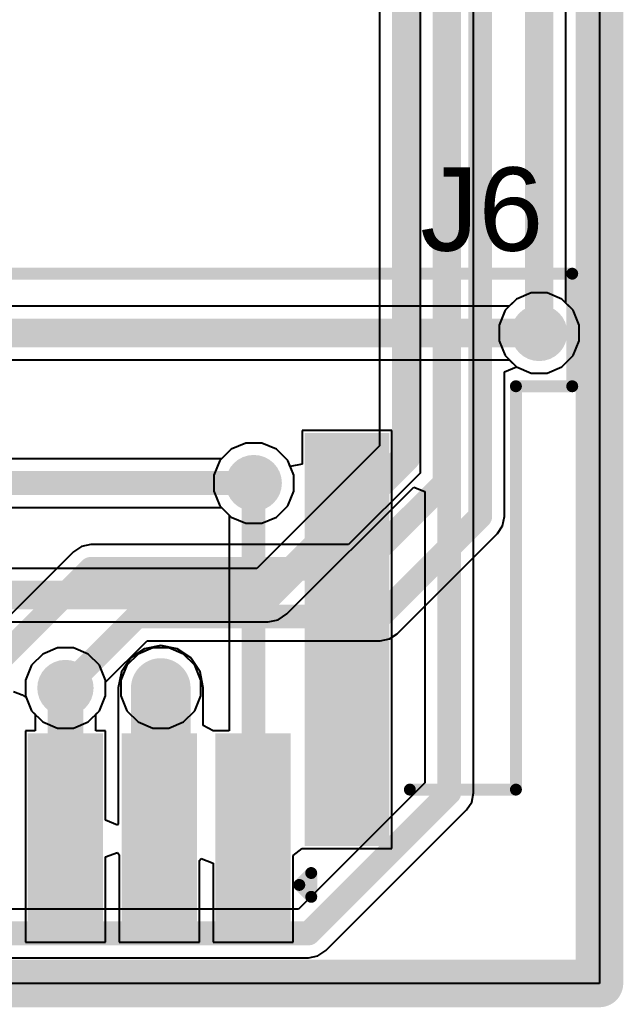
# Model space of a CAD drawing. Header units: inches. Extents: x -4.4 to 45.3, y -0.3 to 53.7.
# Drawn here: x 38.83 to 45.26, y -0.25 to 10.27 of the extents above; entities that cross this region are included whole.
import ezdxf

# ---------------------------------------------------------------- set-up
doc = ezdxf.new("R2010")
doc.units = ezdxf.units.IN
for name, color, linetype in [('Board Outline', 76, 'Continuous'), ('Bottom Layer', 5, 'Continuous'), ('Signal_1', 16, 'Continuous'), ('Signal_2', 76, 'Continuous'), ('Top Layer', 1, 'Continuous'), ('Top Overlay', 2, 'Continuous'), ('Top Paste', 8, 'Continuous'), ('Top Solder', 216, 'Continuous'), ('Via Holes', 16, 'Continuous')]:
    doc.layers.add(name, color=color, linetype=linetype)
doc.styles.add('Arial', font='', dxfattribs={"height": 0.2})
doc.styles.get('Arial').set_extended_font_data('Arial')

# ---------------------------------------------------------------- blocks, each defined once
blk = doc.blocks.new('SFW5R_1STE1LF_29')
at = {"layer": 'Top Layer'}
for points in [[(-2.30000048, 2.05000098), (-1.70000168, 2.05000098), (-1.70000168, 0.0499999), (-2.30000048, 0.0499999)], [(-1.29999994, 2.05000098), (-0.7000011399999999, 2.05000098), (-0.7000011399999999, 0.0499999), (-1.29999994, 0.0499999)], [(-0.2999994, 2.05000098), (0.2999994, 2.05000098), (0.2999994, 0.0499999), (-0.2999994, 0.0499999)], [(0.7000011399999999, 2.05000098), (1.29999994, 2.05000098), (1.29999994, 0.0499999), (0.7000011399999999, 0.0499999)], [(1.70000168, 2.05000098), (2.30000048, 2.05000098), (2.30000048, 0.0499999), (1.70000168, 0.0499999)], [(-3.34999965, 1.04999917), (-2.64999851, 1.04999917), (-2.64999851, -3.15000005), (-3.34999965, -3.15000005)], [(2.64999851, 1.04999917), (3.34999965, 1.04999917), (3.34999965, -3.15000005), (2.64999851, -3.15000005)]]:
    blk.add_hatch(color=1, dxfattribs=at).paths.add_polyline_path(points)
at = {"layer": 'Top Paste'}
for points in [[(-2.30000048, 2.05000098), (-1.70000168, 2.05000098), (-1.70000168, 0.0499999), (-2.30000048, 0.0499999)], [(-1.29999994, 2.05000098), (-0.7000011399999999, 2.05000098), (-0.7000011399999999, 0.0499999), (-1.29999994, 0.0499999)], [(-0.2999994, 2.05000098), (0.2999994, 2.05000098), (0.2999994, 0.0499999), (-0.2999994, 0.0499999)], [(0.7000011399999999, 2.05000098), (1.29999994, 2.05000098), (1.29999994, 0.0499999), (0.7000011399999999, 0.0499999)], [(1.70000168, 2.05000098), (2.30000048, 2.05000098), (2.30000048, 0.0499999), (1.70000168, 0.0499999)], [(-3.34999965, 1.04999917), (-2.64999851, 1.04999917), (-2.64999851, -3.15000005), (-3.34999965, -3.15000005)], [(2.64999851, 1.04999917), (3.34999965, 1.04999917), (3.34999965, -3.15000005), (2.64999851, -3.15000005)]]:
    blk.add_hatch(color=8, dxfattribs=at).paths.add_polyline_path(points)
at = {"layer": 'Top Solder'}
for points in [[(-2.40160048, 2.15160098), (-1.59840168, 2.15160098), (-1.59840168, -0.0516001), (-2.40160048, -0.0516001)], [(-1.40159994, 2.15160098), (-0.59840114, 2.15160098), (-0.59840114, -0.0516001), (-1.40159994, -0.0516001)], [(-0.4015993999999999, 2.15160098), (0.4015993999999999, 2.15160098), (0.4015993999999999, -0.0516001), (-0.4015993999999999, -0.0516001)], [(0.59840114, 2.15160098), (1.40159994, 2.15160098), (1.40159994, -0.0516001), (0.59840114, -0.0516001)], [(1.59840168, 2.15160098), (2.40160048, 2.15160098), (2.40160048, -0.0516001), (1.59840168, -0.0516001)], [(-3.45159965, 1.15159917), (-2.54839851, 1.15159917), (-2.54839851, -3.25160005), (-3.45159965, -3.25160005)], [(2.54839851, 1.15159917), (3.45159965, 1.15159917), (3.45159965, -3.25160005), (2.54839851, -3.25160005)]]:
    blk.add_hatch(color=216, dxfattribs=at).paths.add_polyline_path(points)
at = {"layer": 'Top Overlay'}
for points in [[(-2.49199908, 1.56619956, 0.127, 0.127, 0), (-2.61899908, 1.69319956, 0.127, 0.127, 0)], [(-2.61899908, 1.69319956, 0.127, 0.127, 0), (-2.61899908, 1.43919956, 0.127, 0.127, 0)], [(-2.49199908, 1.56619956, 0.127, 0.127, 0), (-2.61899908, 1.43919956, 0.127, 0.127, 0)], [(-4.800000559999999, 0.5499989, 0.127, 0.127, 0), (-4.800000559999999, -3.75000012, 0.127, 0.127, 0)], [(-3.67000028, 0.5499989, 0.127, 0.127, 0), (-4.800000559999999, 0.5499989, 0.127, 0.127, 0)], [(4.800000559999999, 0.5499989, 0.127, 0.127, 0), (3.67000028, 0.5499989, 0.127, 0.127, 0)], [(4.800000559999999, 0.5499989, 0.127, 0.127, 0), (4.800000559999999, -3.75000012, 0.127, 0.127, 0)], [(-4.800000559999999, -3.75000012, 0.127, 0.127, 0), (-5.39999936, -3.75000012, 0.127, 0.127, 0)], [(-5.39999936, -3.75000012, 0.127, 0.127, 0), (-5.39999936, -4.950000259999999, 0.127, 0.127, 0)], [(5.39999936, -3.75000012, 0.127, 0.127, 0), (4.800000559999999, -3.75000012, 0.127, 0.127, 0)], [(5.39999936, -3.75000012, 0.127, 0.127, 0), (5.39999936, -4.950000259999999, 0.127, 0.127, 0)], [(5.39999936, -4.950000259999999, 0.127, 0.127, 0), (-5.39999936, -4.950000259999999, 0.127, 0.127, 0)]]:
    blk.add_lwpolyline(points, format="xyseb", dxfattribs=at)
for points in [[(-2.65074908, 1.69319956, 0.0635, 0.0635, 1), (-2.58724908, 1.69319956, 0.0635, 0.0635, 1)], [(-2.65074908, 1.69319956, 0.0635, 0.0635, 1), (-2.58724908, 1.69319956, 0.0635, 0.0635, 1)], [(-2.52374908, 1.56619956, 0.0635, 0.0635, 1), (-2.46024908, 1.56619956, 0.0635, 0.0635, 1)], [(-2.52374908, 1.56619956, 0.0635, 0.0635, 1), (-2.46024908, 1.56619956, 0.0635, 0.0635, 1)], [(-2.65074908, 1.43919956, 0.0635, 0.0635, 1), (-2.58724908, 1.43919956, 0.0635, 0.0635, 1)], [(-2.65074908, 1.43919956, 0.0635, 0.0635, 1), (-2.58724908, 1.43919956, 0.0635, 0.0635, 1)], [(-4.83175056, 0.5499989, 0.0635, 0.0635, 1), (-4.768250559999999, 0.5499989, 0.0635, 0.0635, 1)], [(-4.83175056, 0.5499989, 0.0635, 0.0635, 1), (-4.768250559999999, 0.5499989, 0.0635, 0.0635, 1)], [(-3.70175028, 0.5499989, 0.0635, 0.0635, 1), (-3.63825028, 0.5499989, 0.0635, 0.0635, 1)], [(3.63825028, 0.5499989, 0.0635, 0.0635, 1), (3.70175028, 0.5499989, 0.0635, 0.0635, 1)], [(4.768250559999999, 0.5499989, 0.0635, 0.0635, 1), (4.83175056, 0.5499989, 0.0635, 0.0635, 1)], [(4.768250559999999, 0.5499989, 0.0635, 0.0635, 1), (4.83175056, 0.5499989, 0.0635, 0.0635, 1)], [(-5.43174936, -3.75000012, 0.0635, 0.0635, 1), (-5.368249359999999, -3.75000012, 0.0635, 0.0635, 1)], [(-5.43174936, -3.75000012, 0.0635, 0.0635, 1), (-5.368249359999999, -3.75000012, 0.0635, 0.0635, 1)], [(-4.83175056, -3.75000012, 0.0635, 0.0635, 1), (-4.768250559999999, -3.75000012, 0.0635, 0.0635, 1)], [(-4.83175056, -3.75000012, 0.0635, 0.0635, 1), (-4.768250559999999, -3.75000012, 0.0635, 0.0635, 1)], [(4.768250559999999, -3.75000012, 0.0635, 0.0635, 1), (4.83175056, -3.75000012, 0.0635, 0.0635, 1)], [(4.768250559999999, -3.75000012, 0.0635, 0.0635, 1), (4.83175056, -3.75000012, 0.0635, 0.0635, 1)], [(5.368249359999999, -3.75000012, 0.0635, 0.0635, 1), (5.43174936, -3.75000012, 0.0635, 0.0635, 1)], [(5.368249359999999, -3.75000012, 0.0635, 0.0635, 1), (5.43174936, -3.75000012, 0.0635, 0.0635, 1)], [(-5.43174936, -4.950000259999999, 0.0635, 0.0635, 1), (-5.368249359999999, -4.950000259999999, 0.0635, 0.0635, 1)], [(-5.43174936, -4.950000259999999, 0.0635, 0.0635, 1), (-5.368249359999999, -4.950000259999999, 0.0635, 0.0635, 1)], [(5.368249359999999, -4.950000259999999, 0.0635, 0.0635, 1), (5.43174936, -4.950000259999999, 0.0635, 0.0635, 1)], [(5.368249359999999, -4.950000259999999, 0.0635, 0.0635, 1), (5.43174936, -4.950000259999999, 0.0635, 0.0635, 1)]]:
    blk.add_lwpolyline(points, format="xyseb", close=True, dxfattribs=at)

msp = doc.modelspace()

# ---------------------------------------------------------------- hatches: boundary and pattern name
at = {"layer": 'Bottom Layer'}
h = msp.add_hatch(color=5, dxfattribs=at)
edge = h.paths.add_edge_path()
edge.add_arc((44.36721124, 6.9342), 0.2999994, 0, 360)
h = msp.add_hatch(color=5, dxfattribs=at)
edge = h.paths.add_edge_path()
edge.add_arc((41.32581524, 5.334), 0.2999994, 0, 360)
h = msp.add_hatch(color=5, dxfattribs=at)
edge = h.paths.add_edge_path()
edge.add_arc((39.31921524, 3.1496), 0.2999994, 0, 360)
h = msp.add_hatch(color=5, dxfattribs=at)
edge = h.paths.add_edge_path()
edge.add_arc((40.33521524, 3.1496), 0.2999994, 0, 360)
at = {"layer": 'Signal_1'}
h = msp.add_hatch(color=16, dxfattribs=at)
edge = h.paths.add_edge_path()
edge.add_arc((44.36721124, 6.9342), 0.2999994, 0, 360)
h = msp.add_hatch(color=16, dxfattribs=at)
edge = h.paths.add_edge_path()
edge.add_arc((41.32581524, 5.334), 0.2999994, 0, 360)
h = msp.add_hatch(color=16, dxfattribs=at)
edge = h.paths.add_edge_path()
edge.add_arc((39.31921524, 3.1496), 0.2999994, 0, 360)
h = msp.add_hatch(color=16, dxfattribs=at)
edge = h.paths.add_edge_path()
edge.add_arc((40.33521524, 3.1496), 0.2999994, 0, 360)
at = {"layer": 'Signal_2'}
h = msp.add_hatch(color=76, dxfattribs=at)
edge = h.paths.add_edge_path()
edge.add_arc((44.36721124, 6.9342), 0.2999994, 0, 360)
h = msp.add_hatch(color=76, dxfattribs=at)
edge = h.paths.add_edge_path()
edge.add_arc((41.32581524, 5.334), 0.2999994, 0, 360)
h = msp.add_hatch(color=76, dxfattribs=at)
edge = h.paths.add_edge_path()
edge.add_arc((39.31921524, 3.1496), 0.2999994, 0, 360)
h = msp.add_hatch(color=76, dxfattribs=at)
edge = h.paths.add_edge_path()
edge.add_arc((40.33521524, 3.1496), 0.2999994, 0, 360)
at = {"layer": 'Top Layer'}
h = msp.add_hatch(color=1, dxfattribs=at)
edge = h.paths.add_edge_path()
edge.add_arc((44.36721124, 6.9342), 0.2999994, 0, 360)
h = msp.add_hatch(color=1, dxfattribs=at)
edge = h.paths.add_edge_path()
edge.add_arc((41.32581524, 5.334), 0.2999994, 0, 360)
h = msp.add_hatch(color=1, dxfattribs=at)
edge = h.paths.add_edge_path()
edge.add_arc((39.31921524, 3.1496), 0.2999994, 0, 360)
h = msp.add_hatch(color=1, dxfattribs=at)
edge = h.paths.add_edge_path()
edge.add_arc((40.33521524, 3.1496), 0.2999994, 0, 360)
at = {"layer": 'Via Holes'}
h = msp.add_hatch(color=7, dxfattribs=at)
edge = h.paths.add_edge_path()
edge.add_arc((44.36721124, 6.9342), 0.1499997, 0, 360)
h = msp.add_hatch(color=7, dxfattribs=at)
edge = h.paths.add_edge_path()
edge.add_arc((41.32581524, 5.334), 0.1499997, 0, 360)
h = msp.add_hatch(color=7, dxfattribs=at)
edge = h.paths.add_edge_path()
edge.add_arc((39.31921524, 3.1496), 0.1499997, 0, 360)
h = msp.add_hatch(color=7, dxfattribs=at)
edge = h.paths.add_edge_path()
edge.add_arc((40.33521524, 3.1496), 0.1499997, 0, 360)

# ---------------------------------------------------------------- linework, layer by layer
at = {"layer": 'Board Outline'}
for points in [[(45.0088, 49.93640508, 0.508, 0.508, 0), (45.00881777999999, 0, 0.508, 0.508, 0)], [(0, 0, 0.508, 0.508, 0), (45.00881777999999, 0, 0.508, 0.508, 0)]]:
    msp.add_lwpolyline(points, format="xyseb", dxfattribs=at)
msp.add_lwpolyline([(44.88181778, 0, 0.254, 0.254, 1), (45.13581778, 0, 0.254, 0.254, 1)], format="xyseb", close=True, dxfattribs=at)
msp.add_lwpolyline([(44.88181778, 0, 0.254, 0.254, 1), (45.13581778, 0, 0.254, 0.254, 1)], format="xyseb", close=True, dxfattribs=at)
at = {"layer": 'Bottom Layer'}
for p, q in [((45.0088, 40.34251774), (45.00881524, 0)), ((44.1253372, 7.29619064), (44.00522059999999, 7.17607404)), ((44.28227618, 7.361199399999999), (44.1253372, 7.29619064)), ((44.4521463, 7.361199399999999), (44.28227618, 7.361199399999999)), ((44.60908528, 7.29619064), (44.4521463, 7.361199399999999)), ((44.72920188, 7.17607404), (44.60908528, 7.29619064)), ((44.00522059999999, 7.17607404), (43.94021184, 7.019135059999999)), ((44.79421064, 7.019135059999999), (44.72920188, 7.17607404)), ((43.94021184, 7.019135059999999), (43.94021184, 6.84926494)), ((44.79421064, 6.84926494), (44.79421064, 7.019135059999999)), ((43.94021184, 6.84926494), (44.00522059999999, 6.692325959999999)), ((44.72920188, 6.692325959999999), (44.79421064, 6.84926494)), ((44.00522059999999, 6.692325959999999), (44.1253372, 6.57220936)), ((44.60908528, 6.57220936), (44.72920188, 6.692325959999999)), ((44.1253372, 6.57220936), (44.28227618, 6.5072006)), ((44.4521463, 6.5072006), (44.60908528, 6.57220936)), ((44.28227618, 6.5072006), (44.4521463, 6.5072006)), ((41.0839412, 5.69599064), (40.9638246, 5.57587404)), ((41.24088018, 5.7609994), (41.0839412, 5.69599064)), ((41.4107503, 5.7609994), (41.24088018, 5.7609994)), ((41.56768928, 5.69599064), (41.4107503, 5.7609994)), ((41.68780588, 5.57587404), (41.56768928, 5.69599064)), ((40.9638246, 5.57587404), (40.89881584, 5.41893506)), ((41.75281464, 5.41893506), (41.68780588, 5.57587404)), ((40.89881584, 5.41893506), (40.89881584, 5.24906494)), ((41.75281464, 5.24906494), (41.75281464, 5.41893506)), ((40.89881584, 5.24906494), (40.9638246, 5.09212596)), ((41.68780588, 5.09212596), (41.75281464, 5.24906494)), ((40.9638246, 5.09212596), (41.0839412, 4.972009359999999)), ((41.56768928, 4.972009359999999), (41.68780588, 5.09212596)), ((41.0839412, 4.972009359999999), (41.24088018, 4.9070006)), ((41.4107503, 4.9070006), (41.56768928, 4.972009359999999)), ((41.24088018, 4.9070006), (41.4107503, 4.9070006)), ((39.0773412, 3.51159064), (38.9572246, 3.391474039999999)), ((39.23428018, 3.5765994), (39.0773412, 3.51159064)), ((39.4041503, 3.5765994), (39.23428018, 3.5765994)), ((39.56108928, 3.51159064), (39.4041503, 3.5765994)), ((39.68120588, 3.391474039999999), (39.56108928, 3.51159064)), ((40.0933412, 3.51159064), (39.9732246, 3.391474039999999)), ((40.25028018, 3.5765994), (40.0933412, 3.51159064)), ((40.4201503, 3.5765994), (40.25028018, 3.5765994)), ((40.57708928, 3.51159064), (40.4201503, 3.5765994)), ((40.69720588, 3.391474039999999), (40.57708928, 3.51159064)), ((38.9572246, 3.391474039999999), (38.89221584, 3.23453506)), ((39.74621464, 3.23453506), (39.68120588, 3.391474039999999)), ((39.9732246, 3.391474039999999), (39.90821584, 3.23453506)), ((40.76221464, 3.23453506), (40.69720588, 3.391474039999999)), ((38.89221584, 3.23453506), (38.89221584, 3.06466494)), ((39.74621464, 3.06466494), (39.74621464, 3.23453506)), ((39.90821584, 3.23453506), (39.90821584, 3.06466494)), ((40.76221464, 3.06466494), (40.76221464, 3.23453506)), ((38.89221584, 3.06466494), (38.9572246, 2.90772596)), ((39.68120588, 2.90772596), (39.74621464, 3.06466494)), ((39.90821584, 3.06466494), (39.9732246, 2.90772596)), ((40.69720588, 2.90772596), (40.76221464, 3.06466494)), ((38.9572246, 2.90772596), (39.0773412, 2.78760936)), ((39.56108928, 2.78760936), (39.68120588, 2.90772596)), ((39.9732246, 2.90772596), (40.0933412, 2.78760936)), ((40.57708928, 2.78760936), (40.69720588, 2.90772596)), ((39.0773412, 2.78760936), (39.23428018, 2.7226006)), ((39.4041503, 2.7226006), (39.56108928, 2.78760936)), ((40.0933412, 2.78760936), (40.25028018, 2.7226006)), ((40.4201503, 2.7226006), (40.57708928, 2.78760936)), ((39.23428018, 2.7226006), (39.4041503, 2.7226006)), ((40.25028018, 2.7226006), (40.4201503, 2.7226006)), ((45.00881524, 0), (2.54e-06, 0))]:
    msp.add_line(p, q, dxfattribs=at)
at = {"layer": 'Signal_1'}
for p, q in [((45.00880254, 37.45443868), (45.00881524, 0)), ((43.66757586, 2.032), (43.66757586, 24.30173194)), ((42.6665263, 23.6442885), (42.6665263, 5.73139824)), ((44.1253372, 7.29619064), (44.00522059999999, 7.17607404)), ((44.28227618, 7.361199399999999), (44.1253372, 7.29619064)), ((44.4521463, 7.361199399999999), (44.28227618, 7.361199399999999)), ((44.60908528, 7.29619064), (44.4521463, 7.361199399999999)), ((44.72920188, 7.17607404), (44.60908528, 7.29619064)), ((44.00522059999999, 7.17607404), (43.94021184, 7.019135059999999)), ((44.79421064, 7.019135059999999), (44.72920188, 7.17607404)), ((43.94021184, 7.019135059999999), (43.94021184, 6.84926494)), ((44.79421064, 6.84926494), (44.79421064, 7.019135059999999)), ((43.94021184, 6.84926494), (44.00522059999999, 6.692325959999999)), ((44.72920188, 6.692325959999999), (44.79421064, 6.84926494)), ((44.00522059999999, 6.692325959999999), (44.1253372, 6.57220936)), ((44.60908528, 6.57220936), (44.72920188, 6.692325959999999)), ((44.1253372, 6.57220936), (44.28227618, 6.5072006)), ((44.4521463, 6.5072006), (44.60908528, 6.57220936)), ((44.28227618, 6.5072006), (44.4521463, 6.5072006)), ((41.0839412, 5.69599064), (40.9638246, 5.57587404)), ((41.24088018, 5.7609994), (41.0839412, 5.69599064)), ((41.4107503, 5.7609994), (41.24088018, 5.7609994)), ((42.6665263, 5.73139824), (41.36019922, 4.4250737)), ((41.56768928, 5.69599064), (41.4107503, 5.7609994)), ((41.68780588, 5.57587404), (41.56768928, 5.69599064)), ((40.9638246, 5.57587404), (40.89881584, 5.41893506)), ((41.75281464, 5.41893506), (41.68780588, 5.57587404)), ((40.89881584, 5.41893506), (40.89881584, 5.24906494)), ((41.75281464, 5.24906494), (41.75281464, 5.41893506)), ((41.67963724, 3.938762759999999), (43.03229138, 5.291419439999999)), ((43.03229138, 5.291419439999999), (43.14962414, 5.24281654)), ((40.89881584, 5.24906494), (40.9638246, 5.09212596)), ((41.68780588, 5.09212596), (41.75281464, 5.24906494)), ((43.14962414, 5.24281654), (43.14962414, 2.13927182)), ((40.9638246, 5.09212596), (41.0839412, 4.972009359999999)), ((41.56768928, 4.972009359999999), (41.68780588, 5.09212596)), ((41.0839412, 4.972009359999999), (41.24088018, 4.9070006)), ((41.4107503, 4.9070006), (41.56768928, 4.972009359999999)), ((41.24088018, 4.9070006), (41.4107503, 4.9070006)), ((41.36019922, 4.4250737), (27.9650063, 4.4250737)), ((41.5872168, 3.87701028), (41.67963724, 3.938762759999999)), ((28.08299438, 3.855326299999999), (41.47818729999999, 3.855326299999999)), ((41.47818729999999, 3.855326299999999), (41.4782, 3.85532376)), ((41.4782, 3.85532376), (41.5872168, 3.87701028)), ((39.0773412, 3.51159064), (38.9572246, 3.391474039999999)), ((39.23428018, 3.5765994), (39.0773412, 3.51159064)), ((39.4041503, 3.5765994), (39.23428018, 3.5765994)), ((39.56108928, 3.51159064), (39.4041503, 3.5765994)), ((39.68120588, 3.391474039999999), (39.56108928, 3.51159064)), ((38.9572246, 3.391474039999999), (38.89221584, 3.23453506)), ((39.74621464, 3.23453506), (39.68120588, 3.391474039999999)), ((38.89221584, 3.23453506), (38.89221584, 3.06466494)), ((39.74621464, 3.06466494), (39.74621464, 3.23453506)), ((38.89221584, 3.06466494), (38.9572246, 2.90772596)), ((39.68120588, 2.90772596), (39.74621464, 3.06466494)), ((38.9572246, 2.90772596), (39.0773412, 2.78760936)), ((39.56108928, 2.78760936), (39.68120588, 2.90772596)), ((39.0773412, 2.78760936), (39.23428018, 2.7226006)), ((39.4041503, 2.7226006), (39.56108928, 2.78760936)), ((39.23428018, 2.7226006), (39.4041503, 2.7226006)), ((43.14962414, 2.13927182), (41.80272818, 0.7923758599999999)), ((43.64786291999999, 1.93289428), (43.66757586, 2.032)), ((43.59172384, 1.84887616), (43.64786291999999, 1.93289428)), ((42.09312384, 0.3502761599999999), (43.59172384, 1.84887616)), ((41.80272818, 0.7923758599999999), (33.95439996, 0.7923758599999999)), ((42.00910572, 0.29413708), (42.09312384, 0.3502761599999999)), ((5.5118, 0.27442414), (41.91, 0.27442414)), ((41.91, 0.27442414), (42.00910572, 0.29413708)), ((45.00881524, 0), (2.54e-06, 0))]:
    msp.add_line(p, q, dxfattribs=at)
for points in [[(43.4086, 2.032, 0.254, 0.254, 0), (43.4086, 24.30173194, 0.254, 0.254, 0)], [(42.9514, 5.6134, 0.3048, 0.3048, 0), (42.9514, 23.76228674, 0.3048, 0.3048, 0)], [(41.4782, 4.1402, 0.3048, 0.3048, 0), (42.9514, 5.6134, 0.3048, 0.3048, 0)], [(27.9649936, 4.1402, 0.3048, 0.3048, 0), (41.4782, 4.1402, 0.3048, 0.3048, 0)], [(41.91, 0.5334, 0.254, 0.254, 0), (43.4086, 2.032, 0.254, 0.254, 0)], [(5.5118, 0.5334, 0.254, 0.254, 0), (41.91, 0.5334, 0.254, 0.254, 0)]]:
    msp.add_lwpolyline(points, format="xyseb", dxfattribs=at)
for points in [[(42.8752, 5.6134, 0.1524, 0.1524, 1), (43.0276, 5.6134, 0.1524, 0.1524, 1)], [(42.8752, 5.6134, 0.1524, 0.1524, 1), (43.0276, 5.6134, 0.1524, 0.1524, 1)], [(41.40199999999999, 4.1402, 0.1524, 0.1524, 1), (41.55439999999999, 4.1402, 0.1524, 0.1524, 1)], [(41.40199999999999, 4.1402, 0.1524, 0.1524, 1), (41.55439999999999, 4.1402, 0.1524, 0.1524, 1)], [(43.3451, 2.032, 0.127, 0.127, 1), (43.4721, 2.032, 0.127, 0.127, 1)], [(43.3451, 2.032, 0.127, 0.127, 1), (43.4721, 2.032, 0.127, 0.127, 1)], [(41.8465, 0.5334, 0.127, 0.127, 1), (41.9735, 0.5334, 0.127, 0.127, 1)], [(41.8465, 0.5334, 0.127, 0.127, 1), (41.9735, 0.5334, 0.127, 0.127, 1)]]:
    msp.add_lwpolyline(points, format="xyseb", close=True, dxfattribs=at)
at = {"layer": 'Signal_2'}
for p, q in [((43.09883937999999, 26.3275572), (43.09883937999999, 5.44127182)), ((44.65208493999999, 7.253190979999999), (44.65208493999999, 26.3275572)), ((45.00880507999999, 26.3275572), (45.00881524, 0)), ((44.72920188, 7.17607404), (44.65208493999999, 7.253190979999999)), ((44.79421064, 7.019135059999999), (44.72920188, 7.17607404)), ((44.79421064, 6.84926494), (44.79421064, 7.019135059999999)), ((44.72920188, 6.692325959999999), (44.79421064, 6.84926494)), ((44.60908528, 6.57220936), (44.72920188, 6.692325959999999)), ((43.99777586, 6.52016476), (44.12477585999999, 6.5727707)), ((44.12477585999999, 6.5727707), (44.1253372, 6.57220936)), ((44.1253372, 6.57220936), (44.28227618, 6.5072006)), ((44.4521463, 6.5072006), (44.60908528, 6.57220936)), ((43.99777586, 4.978384759999999), (43.99777586, 6.52016476)), ((44.28227618, 6.5072006), (44.4521463, 6.5072006)), ((41.0839412, 5.69599064), (40.98092642, 5.592975859999999)), ((41.24088018, 5.7609994), (41.0839412, 5.69599064)), ((41.4107503, 5.7609994), (41.24088018, 5.7609994)), ((41.56768928, 5.69599064), (41.4107503, 5.7609994)), ((41.68780588, 5.57587404), (41.56768928, 5.69599064)), ((40.98092642, 5.592975859999999), (30.46027182, 5.592975859999999)), ((41.75281464, 5.41893506), (41.68780588, 5.57587404)), ((41.75281464, 5.24906494), (41.75281464, 5.41893506)), ((43.09883937999999, 5.44127182), (42.33614341999999, 4.67857586)), ((41.68780588, 5.09212596), (41.75281464, 5.24906494)), ((30.353, 5.07502414), (40.98092642, 5.07502414)), ((40.98092642, 5.07502414), (41.0839412, 4.972009359999999)), ((41.56768928, 4.972009359999999), (41.68780588, 5.09212596)), ((41.0839412, 4.972009359999999), (41.24088018, 4.9070006)), ((41.4107503, 4.9070006), (41.56768928, 4.972009359999999)), ((43.97806292, 4.87927904), (43.99777586, 4.978384759999999)), ((41.24088018, 4.9070006), (41.4107503, 4.9070006)), ((43.92192384, 4.79526092), (43.97806292, 4.87927904)), ((42.85513908, 3.72847616), (43.92192384, 4.79526092)), ((39.49061952, 4.65886292), (39.4066014, 4.602723839999999)), ((39.58972524, 4.67857586), (39.49061952, 4.65886292)), ((42.33614341999999, 4.67857586), (39.58972524, 4.67857586)), ((39.4066014, 4.602723839999999), (38.38047696, 3.5765994)), ((42.77112096, 3.67233708), (42.85513908, 3.72847616)), ((39.74621464, 3.21035172), (40.18848706, 3.652624139999999)), ((40.18848706, 3.652624139999999), (42.67201524, 3.652624139999999)), ((42.67201524, 3.652624139999999), (42.77112096, 3.67233708)), ((39.74621464, 3.06466494), (39.74621464, 3.21035172)), ((38.76521584, 3.11139078), (38.8586853, 3.07699918)), ((38.8586853, 3.07699918), (38.89908146, 3.04809398)), ((39.68120588, 2.90772596), (39.74621464, 3.06466494)), ((38.89908146, 3.04809398), (38.9572246, 2.90772596)), ((38.9572246, 2.90772596), (39.0773412, 2.78760936)), ((39.56108928, 2.78760936), (39.68120588, 2.90772596)), ((39.0773412, 2.78760936), (39.23428018, 2.7226006)), ((39.4041503, 2.7226006), (39.56108928, 2.78760936)), ((39.23428018, 2.7226006), (39.4041503, 2.7226006)), ((45.00881524, 0), (2.54e-06, 0))]:
    msp.add_line(p, q, dxfattribs=at)
for points in [[(43.7388, 4.978384759999999, 0.254, 0.254, 0), (43.7388, 34.41850876, 0.254, 0.254, 0)], [(43.35781523999999, 5.334, 0.254, 0.254, 0), (43.35781523999999, 32.43579999999999, 0.254, 0.254, 0)], [(44.36721124, 6.9342, 0.3048, 0.3048, 0), (44.36721124, 27.6864191, 0.3048, 0.3048, 0)], [(30.353, 5.334, 0.254, 0.254, 0), (41.32581524, 5.334, 0.254, 0.254, 0)], [(42.44341523999999, 4.419599999999999, 0.254, 0.254, 0), (43.35781523999999, 5.334, 0.254, 0.254, 0)], [(42.67201524, 3.9116, 0.254, 0.254, 0), (43.7388, 4.978384759999999, 0.254, 0.254, 0)], [(38.31972524, 3.1496, 0.254, 0.254, 0), (39.58972524, 4.419599999999999, 0.254, 0.254, 0)], [(39.58972524, 4.419599999999999, 0.254, 0.254, 0), (42.44341523999999, 4.419599999999999, 0.254, 0.254, 0)], [(39.31921524, 3.1496, 0.254, 0.254, 0), (40.08121524, 3.9116, 0.254, 0.254, 0)], [(40.08121524, 3.9116, 0.254, 0.254, 0), (42.67201524, 3.9116, 0.254, 0.254, 0)]]:
    msp.add_lwpolyline(points, format="xyseb", dxfattribs=at)
for points in [[(44.29101124, 6.9342, 0.1524, 0.1524, 1), (44.44341124, 6.9342, 0.1524, 0.1524, 1)], [(41.26231524, 5.334, 0.127, 0.127, 1), (41.38931524, 5.334, 0.127, 0.127, 1)], [(43.29431524, 5.334, 0.127, 0.127, 1), (43.42131524, 5.334, 0.127, 0.127, 1)], [(43.29431524, 5.334, 0.127, 0.127, 1), (43.42131524, 5.334, 0.127, 0.127, 1)], [(43.6753, 4.978384759999999, 0.127, 0.127, 1), (43.8023, 4.978384759999999, 0.127, 0.127, 1)], [(43.6753, 4.978384759999999, 0.127, 0.127, 1), (43.8023, 4.978384759999999, 0.127, 0.127, 1)], [(39.52622524, 4.419599999999999, 0.127, 0.127, 1), (39.65322524, 4.419599999999999, 0.127, 0.127, 1)], [(39.52622524, 4.419599999999999, 0.127, 0.127, 1), (39.65322524, 4.419599999999999, 0.127, 0.127, 1)], [(42.37991524, 4.419599999999999, 0.127, 0.127, 1), (42.50691524, 4.419599999999999, 0.127, 0.127, 1)], [(42.37991524, 4.419599999999999, 0.127, 0.127, 1), (42.50691524, 4.419599999999999, 0.127, 0.127, 1)], [(40.01771524, 3.9116, 0.127, 0.127, 1), (40.14471524, 3.9116, 0.127, 0.127, 1)], [(40.01771524, 3.9116, 0.127, 0.127, 1), (40.14471524, 3.9116, 0.127, 0.127, 1)], [(42.60851524, 3.9116, 0.127, 0.127, 1), (42.73551524, 3.9116, 0.127, 0.127, 1)], [(42.60851524, 3.9116, 0.127, 0.127, 1), (42.73551524, 3.9116, 0.127, 0.127, 1)], [(39.25571524, 3.1496, 0.127, 0.127, 1), (39.38271524, 3.1496, 0.127, 0.127, 1)]]:
    msp.add_lwpolyline(points, format="xyseb", close=True, dxfattribs=at)
at = {"layer": 'Top Layer'}
for p, q in [((45.0088, 40.34251774), (45.00881524, 0)), ((44.1253372, 7.29619064), (44.04822026, 7.2190737)), ((44.28227618, 7.361199399999999), (44.1253372, 7.29619064)), ((44.4521463, 7.361199399999999), (44.28227618, 7.361199399999999)), ((44.60908528, 7.29619064), (44.4521463, 7.361199399999999)), ((44.72920188, 7.17607404), (44.60908528, 7.29619064)), ((44.04822026, 7.2190737), (38.55255941999999, 7.2190737)), ((44.79421064, 7.019135059999999), (44.72920188, 7.17607404)), ((44.79421064, 6.84926494), (44.79421064, 7.019135059999999)), ((44.72920188, 6.692325959999999), (44.79421064, 6.84926494)), ((6.95059824, 6.649326299999999), (44.04822026, 6.649326299999999)), ((44.04822026, 6.649326299999999), (44.1253372, 6.57220936)), ((44.60908528, 6.57220936), (44.72920188, 6.692325959999999)), ((44.1253372, 6.57220936), (44.28227618, 6.5072006)), ((44.4521463, 6.5072006), (44.60908528, 6.57220936)), ((44.28227618, 6.5072006), (44.4521463, 6.5072006)), ((42.796206, 5.89319878), (41.8422074, 5.89319878)), ((41.8422074, 5.89319878), (41.8422074, 5.53498766)), ((42.796206, 1.4392021), (42.796206, 5.89319878)), ((41.0839412, 5.69599064), (40.9638246, 5.57587404)), ((41.24088018, 5.7609994), (41.0839412, 5.69599064)), ((41.4107503, 5.7609994), (41.24088018, 5.7609994)), ((41.56768928, 5.69599064), (41.4107503, 5.7609994)), ((41.68780588, 5.57587404), (41.56768928, 5.69599064)), ((40.9638246, 5.57587404), (40.89881584, 5.41893506)), ((41.7152074, 5.50972482), (41.68780588, 5.57587404)), ((41.8422074, 5.53498766), (41.7152074, 5.50972482)), ((40.89881584, 5.41893506), (40.89881584, 5.24906494)), ((40.89881584, 5.24906494), (40.9638246, 5.09212596)), ((40.9638246, 5.09212596), (41.06366184, 4.992288719999999)), ((41.06366184, 4.992288719999999), (41.06366184, 2.6932001)), ((40.33521524, 3.60280712), (40.1617815, 3.568308839999999)), ((40.50864898, 3.568308839999999), (40.33521524, 3.60280712)), ((39.0773412, 3.51159064), (38.9572246, 3.391474039999999)), ((39.23428018, 3.5765994), (39.0773412, 3.51159064)), ((39.4041503, 3.5765994), (39.23428018, 3.5765994)), ((39.56108928, 3.51159064), (39.4041503, 3.5765994)), ((39.68120588, 3.391474039999999), (39.56108928, 3.51159064)), ((40.1617815, 3.568308839999999), (40.01474852, 3.47006672)), ((40.65568196, 3.47006672), (40.50864898, 3.568308839999999)), ((38.9572246, 3.391474039999999), (38.89221584, 3.23453506)), ((39.74621464, 3.23453506), (39.68120588, 3.391474039999999)), ((40.01474852, 3.47006672), (39.9165064, 3.32303374)), ((40.75392408, 3.32303374), (40.65568196, 3.47006672)), ((39.9165064, 3.32303374), (39.88200812, 3.1496)), ((40.78842236, 3.1496), (40.75392408, 3.32303374)), ((38.89221584, 3.23453506), (38.89221584, 3.06466494)), ((39.74621464, 3.06466494), (39.74621464, 3.23453506)), ((38.89221584, 3.06466494), (38.9572246, 2.90772596)), ((39.68120588, 2.90772596), (39.74621464, 3.06466494)), ((39.88200812, 3.1496), (39.88200812, 1.6977614)), ((40.78842236, 2.74924266), (40.78842236, 3.1496)), ((38.9572246, 2.90772596), (38.99549224, 2.86945832)), ((38.99549224, 2.86945832), (38.99549224, 2.6932001)), ((39.64293316, 2.86945324), (39.68120588, 2.90772596)), ((39.64293316, 2.6932001), (39.64293316, 2.86945324)), ((40.8922093, 2.69320264), (40.78842236, 2.74924266)), ((38.99549224, 2.6932001), (38.89220822, 2.6932001)), ((38.89220822, 2.6932001), (38.89220822, 0.4391990199999999)), ((39.74620701999999, 2.6932001), (39.64293316, 2.6932001)), ((39.74620701999999, 1.74013368), (39.74620701999999, 2.6932001)), ((40.9154249, 2.6932001), (40.8922093, 2.69320264)), ((41.06366184, 2.6932001), (40.9154249, 2.6932001)), ((39.87320702, 1.68868344), (39.74620701999999, 1.74013368)), ((39.88200812, 1.6977614), (39.87320702, 1.68868344)), ((39.74620701999999, 1.35126476), (39.87320702, 1.39492736)), ((39.87320702, 1.39492736), (39.89220876, 1.3705586)), ((39.89220876, 1.3705586), (39.89220876, 0.4391990199999999)), ((41.7462081, 1.36435846), (41.8422074, 1.43919956)), ((41.8422074, 1.43919956), (41.87321064, 1.4392021)), ((41.87321064, 1.4392021), (42.796206, 1.4392021)), ((39.74620701999999, 0.4391990199999999), (39.74620701999999, 1.35126476)), ((40.74620756, 1.3091541), (40.7652093, 1.33050026)), ((40.74620756, 0.4391990199999999), (40.74620756, 1.3091541)), ((40.7652093, 1.33050026), (40.8922093, 1.28215898)), ((40.8922093, 1.28215898), (40.8922093, 0.4391990199999999)), ((41.7462081, 0.4391990199999999), (41.7462081, 1.36435846)), ((38.89220822, 0.4391990199999999), (39.74620701999999, 0.4391990199999999)), ((39.89220876, 0.4391990199999999), (40.74620756, 0.4391990199999999)), ((40.8922093, 0.4391990199999999), (41.7462081, 0.4391990199999999)), ((45.00881524, 0), (2.54e-06, 0))]:
    msp.add_line(p, q, dxfattribs=at)
for points in [[(6.8326, 6.9342, 0.3048, 0.3048, 0), (44.36721124, 6.9342, 0.3048, 0.3048, 0)], [(41.32263769999999, 5.330822459999999, 0.254, 0.254, 0), (41.32581524, 5.334, 0.254, 0.254, 0)], [(41.32263769999999, 1.53540714, 0.254, 0.254, 0), (41.32263769999999, 5.330822459999999, 0.254, 0.254, 0)], [(40.33521524, 1.54874468, 0.635, 0.635, 0), (40.33521524, 3.1496, 0.635, 0.635, 0)], [(39.31921269999999, 3.1496, 0.3809999999999999, 0.3809999999999999, 0), (39.31921269999999, 3.17499746, 0.3809999999999999, 0.3809999999999999, 0)], [(39.31921269999999, 1.53223214, 0.3809999999999999, 0.3809999999999999, 0), (39.31921269999999, 3.1496, 0.3809999999999999, 0.3809999999999999, 0)], [(39.31921269999999, 3.17499746, 0.254, 0.254, 0), (39.31921524, 3.175, 0.254, 0.254, 0)], [(40.31870016, 1.5322296, 0.635, 0.635, 0), (40.33521524, 1.54874468, 0.635, 0.635, 0)], [(39.31921016, 1.5322296, 0.254, 0.254, 0), (39.31921269999999, 1.53223214, 0.254, 0.254, 0)], [(41.31946016, 1.5322296, 0.254, 0.254, 0), (41.32263769999999, 1.53540714, 0.254, 0.254, 0)]]:
    msp.add_lwpolyline(points, format="xyseb", dxfattribs=at)
for points in [[(44.29101124, 6.9342, 0.1524, 0.1524, 1), (44.44341124, 6.9342, 0.1524, 0.1524, 1)], [(41.2591377, 5.330822459999999, 0.127, 0.127, 1), (41.3861377, 5.330822459999999, 0.127, 0.127, 1)], [(41.2591377, 5.330822459999999, 0.127, 0.127, 1), (41.3861377, 5.330822459999999, 0.127, 0.127, 1)], [(41.26231524, 5.334, 0.127, 0.127, 1), (41.38931524, 5.334, 0.127, 0.127, 1)], [(40.17646523999999, 3.1496, 0.3175, 0.3175, 1), (40.49396524, 3.1496, 0.3175, 0.3175, 1)], [(39.22396269999999, 3.17499746, 0.1905, 0.1905, 1), (39.4144627, 3.17499746, 0.1905, 0.1905, 1)], [(39.22396269999999, 3.1496, 0.1905, 0.1905, 1), (39.4144627, 3.1496, 0.1905, 0.1905, 1)], [(39.22396269999999, 3.1496, 0.1905, 0.1905, 1), (39.4144627, 3.1496, 0.1905, 0.1905, 1)], [(39.2557127, 3.17499746, 0.127, 0.127, 1), (39.3827127, 3.17499746, 0.127, 0.127, 1)], [(39.25571524, 3.175, 0.127, 0.127, 1), (39.38271524, 3.175, 0.127, 0.127, 1)], [(40.15995015999999, 1.5322296, 0.3175, 0.3175, 1), (40.47745016, 1.5322296, 0.3175, 0.3175, 1)], [(40.17646523999999, 1.54874468, 0.3175, 0.3175, 1), (40.49396524, 1.54874468, 0.3175, 0.3175, 1)], [(40.17646523999999, 1.54874468, 0.3175, 0.3175, 1), (40.49396524, 1.54874468, 0.3175, 0.3175, 1)], [(39.22396269999999, 1.53223214, 0.1905, 0.1905, 1), (39.4144627, 1.53223214, 0.1905, 0.1905, 1)], [(39.25571016, 1.5322296, 0.127, 0.127, 1), (39.38271015999999, 1.5322296, 0.127, 0.127, 1)], [(39.2557127, 1.53223214, 0.127, 0.127, 1), (39.3827127, 1.53223214, 0.127, 0.127, 1)], [(41.25596016, 1.5322296, 0.127, 0.127, 1), (41.38296016, 1.5322296, 0.127, 0.127, 1)], [(41.2591377, 1.53540714, 0.127, 0.127, 1), (41.3861377, 1.53540714, 0.127, 0.127, 1)], [(41.2591377, 1.53540714, 0.127, 0.127, 1), (41.3861377, 1.53540714, 0.127, 0.127, 1)]]:
    msp.add_lwpolyline(points, format="xyseb", close=True, dxfattribs=at)

# ---------------------------------------------------------------- block references
at = {"rotation": 180}
msp.add_blockref('SFW5R_1STE1LF_29', (39.31920762, 2.6162), dxfattribs=at)

# ---------------------------------------------------------------- texts
at = {"layer": 'Top Overlay', "style": 'Arial'}
msp.add_text('J6', height=0.889, dxfattribs=at).set_placement((43.09980711999999, 7.81064478))

doc.saveas('drawing.dxf')
